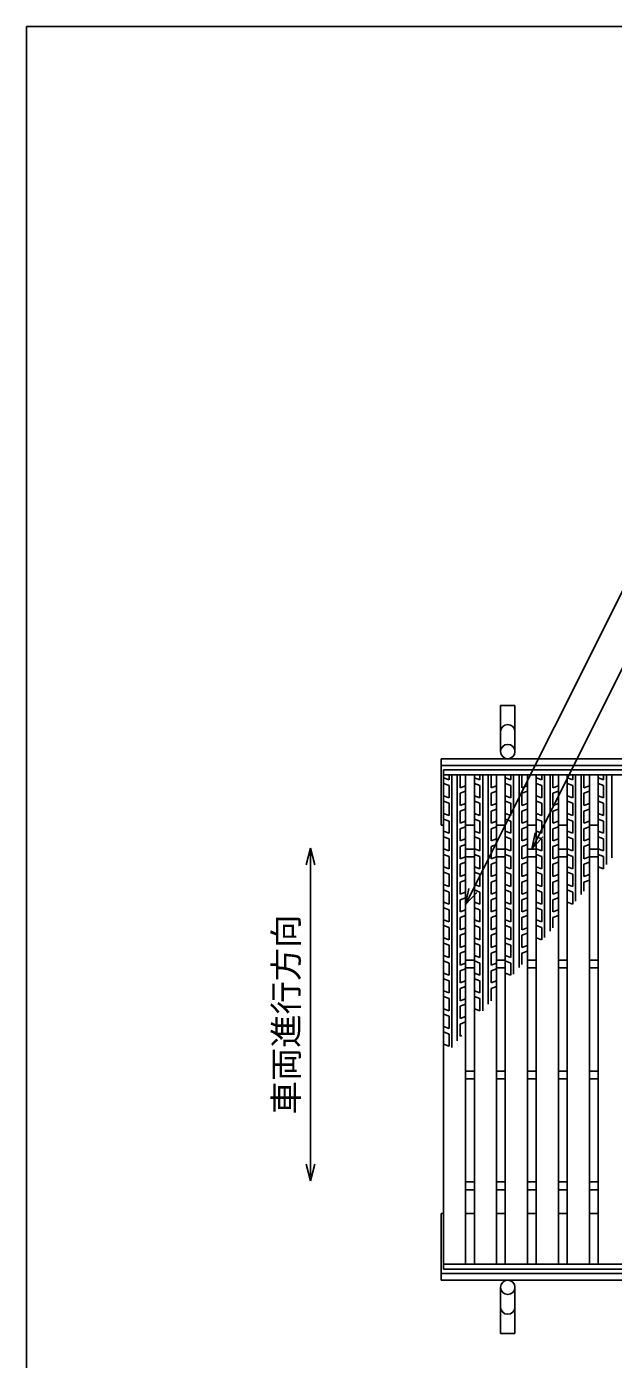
# Model space of a CAD drawing. Units: millimetres, scale not verified. Extents: x -1820 to 1736, y -1282 to 1048.
# Drawn here: x -1724 to -1195, y -153 to 1048 of the extents above; entities that cross this region are included whole.
import ezdxf
from ezdxf.enums import TextEntityAlignment as Align

# ---------------------------------------------------------------- set-up
doc = ezdxf.new("R2010")
doc.units = ezdxf.units.MM
doc.header["$LTSCALE"] = 10
for name, color, linetype, lineweight in [('0_2', 150, 'Continuous', 25), ('16', 3, 'Continuous', 25), ('19', 6, 'Continuous', 25), ('22', 2, 'Continuous', 25)]:
    doc.layers.add(name, color=color, linetype=linetype, lineweight=lineweight)
doc.styles.add('ベクトル', font='')
doc.styles.get('ベクトル').set_extended_font_data('ベクトル')

msp = doc.modelspace()

# ---------------------------------------------------------------- linework, layer by layer
at = {"layer": '0_2'}
for p, q in [((-1724, -1151.5), (-1724, 1048.5)), ((-1724, 1048.5), (1736, 1048.5))]:
    msp.add_line(p, q, dxfattribs=at)
at = {"layer": '16'}
for p, q in [((-1348, 378.5), (-352, 378.5)), ((-1348, 374), (-1348, 378.5)), ((-1348, 374), (-352, 374)), ((-1348, -67), (-1348, 374)), ((-1348, 374), (-1328, 374)), ((-1343, 374), (-1343, 369.37)), ((-1340.5, 374), (-1340.5, 128.29)), ((-1335.5, 134.2), (-1335.5, 374)), ((-1333, 362.37), (-1333, 374)), ((-1328, -67), (-1328, 374)), ((-1320.1, -67), (-1320.1, 374)), ((-1320.1, 374), (-1300.1, 374)), ((-1315.1, 374), (-1315.1, 369.37)), ((-1312.6, 374), (-1312.6, 161.28)), ((-1307.6, 167.19), (-1307.6, 374)), ((-1305.1, 362.37), (-1305.1, 374)), ((-1300.1, -67), (-1300.1, 374)), ((-1292.2, -67), (-1292.2, 374)), ((-1292.2, 374), (-1272.2, 374)), ((-1287.2, 374), (-1287.2, 369.37)), ((-1284.7, 374), (-1284.7, 194.27)), ((-1279.7, 200.18), (-1279.7, 374)), ((-1277.2, 362.37), (-1277.2, 374)), ((-1272.2, -67), (-1272.2, 374)), ((-1264.3, -67), (-1264.3, 374)), ((-1264.3, 374), (-1244.3, 374)), ((-1259.3, 374), (-1259.3, 369.37)), ((-1256.8, 374), (-1256.8, 227.26)), ((-1251.8, 233.17), (-1251.8, 374)), ((-1249.3, 362.37), (-1249.3, 374)), ((-1244.3, -67), (-1244.3, 374)), ((-1236.4, -67), (-1236.4, 374)), ((-1236.4, 374), (-1216.4, 374)), ((-1231.4, 374), (-1231.4, 369.37)), ((-1228.9, 374), (-1228.9, 260.25)), ((-1223.9, 266.16), (-1223.9, 374)), ((-1221.4, 362.37), (-1221.4, 374)), ((-1216.4, -67), (-1216.4, 374)), ((-1208.5, -67), (-1208.5, 374)), ((-1208.5, 374), (-1188.5, 374)), ((-1203.5, 374), (-1203.5, 369.37)), ((-1201, 374), (-1201, 293.24)), ((-1196, 299.15), (-1196, 374)), ((-1348, 371.19), (-1343, 369.37)), ((-1348, 366.19), (-1343, 364.37)), ((-1343, 364.37), (-1343, 353.37)), ((-1333, 362.37), (-1328, 364.19)), ((-1320.1, 371.19), (-1315.1, 369.37)), ((-1320.1, 366.19), (-1315.1, 364.37)), ((-1315.1, 364.37), (-1315.1, 353.37)), ((-1305.1, 362.37), (-1300.1, 364.19)), ((-1292.2, 371.19), (-1287.2, 369.37)), ((-1292.2, 366.19), (-1287.2, 364.37)), ((-1287.2, 364.37), (-1287.2, 353.37)), ((-1277.2, 362.37), (-1272.2, 364.19)), ((-1264.3, 371.19), (-1259.3, 369.37)), ((-1264.3, 366.19), (-1259.3, 364.37)), ((-1259.3, 364.37), (-1259.3, 353.37)), ((-1249.3, 362.37), (-1244.3, 364.19)), ((-1236.4, 371.19), (-1231.4, 369.37)), ((-1236.4, 366.19), (-1231.4, 364.37)), ((-1231.4, 364.37), (-1231.4, 353.37)), ((-1221.4, 362.37), (-1216.4, 364.19)), ((-1208.5, 371.19), (-1203.5, 369.37)), ((-1208.5, 366.19), (-1203.5, 364.37)), ((-1203.5, 364.37), (-1203.5, 353.37)), ((-1348, 355.19), (-1343, 353.37)), ((-1348, 350.19), (-1343, 348.37)), ((-1328, 359.19), (-1333, 357.37)), ((-1333, 346.37), (-1333, 357.37)), ((-1320.1, 355.19), (-1315.1, 353.37)), ((-1320.1, 350.19), (-1315.1, 348.37)), ((-1300.1, 359.19), (-1305.1, 357.37)), ((-1305.1, 346.37), (-1305.1, 357.37)), ((-1292.2, 355.19), (-1287.2, 353.37)), ((-1292.2, 350.19), (-1287.2, 348.37)), ((-1272.2, 359.19), (-1277.2, 357.37)), ((-1277.2, 346.37), (-1277.2, 357.37)), ((-1264.3, 355.19), (-1259.3, 353.37)), ((-1264.3, 350.19), (-1259.3, 348.37)), ((-1244.3, 359.19), (-1249.3, 357.37)), ((-1249.3, 346.37), (-1249.3, 357.37)), ((-1236.4, 355.19), (-1231.4, 353.37)), ((-1236.4, 350.19), (-1231.4, 348.37)), ((-1216.4, 359.19), (-1221.4, 357.37)), ((-1221.4, 346.37), (-1221.4, 357.37)), ((-1208.5, 355.19), (-1203.5, 353.37)), ((-1208.5, 350.19), (-1203.5, 348.37)), ((-1348, 339.19), (-1343, 337.37)), ((-1343, 348.37), (-1343, 337.37)), ((-1333, 346.37), (-1328, 348.19)), ((-1328, 343.19), (-1333, 341.37)), ((-1333, 330.37), (-1333, 341.37)), ((-1320.1, 339.19), (-1315.1, 337.37)), ((-1315.1, 348.37), (-1315.1, 337.37)), ((-1305.1, 346.37), (-1300.1, 348.19)), ((-1300.1, 343.19), (-1305.1, 341.37)), ((-1305.1, 330.37), (-1305.1, 341.37)), ((-1292.2, 339.19), (-1287.2, 337.37)), ((-1287.2, 348.37), (-1287.2, 337.37)), ((-1277.2, 346.37), (-1272.2, 348.19)), ((-1272.2, 343.19), (-1277.2, 341.37)), ((-1277.2, 330.37), (-1277.2, 341.37)), ((-1264.3, 339.19), (-1259.3, 337.37)), ((-1259.3, 348.37), (-1259.3, 337.37)), ((-1249.3, 346.37), (-1244.3, 348.19)), ((-1244.3, 343.19), (-1249.3, 341.37)), ((-1249.3, 330.37), (-1249.3, 341.37)), ((-1236.4, 339.19), (-1231.4, 337.37)), ((-1231.4, 348.37), (-1231.4, 337.37)), ((-1221.4, 346.37), (-1216.4, 348.19)), ((-1216.4, 343.19), (-1221.4, 341.37)), ((-1221.4, 330.37), (-1221.4, 341.37)), ((-1208.5, 339.19), (-1203.5, 337.37)), ((-1203.5, 348.37), (-1203.5, 337.37)), ((-1348, 334.19), (-1343, 332.37)), ((-1343, 332.37), (-1343, 321.37)), ((-1333, 330.37), (-1328, 332.19)), ((-1328, 327.19), (-1333, 325.37)), ((-1333, 314.37), (-1333, 325.37)), ((-1320.1, 334.19), (-1315.1, 332.37)), ((-1315.1, 332.37), (-1315.1, 321.37)), ((-1305.1, 330.37), (-1300.1, 332.19)), ((-1300.1, 327.19), (-1305.1, 325.37)), ((-1305.1, 314.37), (-1305.1, 325.37)), ((-1292.2, 334.19), (-1287.2, 332.37)), ((-1287.2, 332.37), (-1287.2, 321.37)), ((-1277.2, 330.37), (-1272.2, 332.19)), ((-1272.2, 327.19), (-1277.2, 325.37)), ((-1277.2, 314.37), (-1277.2, 325.37)), ((-1264.3, 334.19), (-1259.3, 332.37)), ((-1259.3, 332.37), (-1259.3, 321.37)), ((-1249.3, 330.37), (-1244.3, 332.19)), ((-1244.3, 327.19), (-1249.3, 325.37)), ((-1249.3, 314.37), (-1249.3, 325.37)), ((-1236.4, 334.19), (-1231.4, 332.37)), ((-1231.4, 332.37), (-1231.4, 321.37)), ((-1221.4, 330.37), (-1216.4, 332.19)), ((-1216.4, 327.19), (-1221.4, 325.37)), ((-1221.4, 314.37), (-1221.4, 325.37)), ((-1208.5, 334.19), (-1203.5, 332.37)), ((-1203.5, 332.37), (-1203.5, 321.37)), ((-1348, 323.19), (-1343, 321.37)), ((-1348, 318.19), (-1343, 316.37)), ((-1343, 316.37), (-1343, 305.37)), ((-1333, 314.37), (-1328, 316.19)), ((-1320.1, 323.19), (-1315.1, 321.37)), ((-1320.1, 318.19), (-1315.1, 316.37)), ((-1315.1, 316.37), (-1315.1, 305.37)), ((-1305.1, 314.37), (-1300.1, 316.19)), ((-1292.2, 323.19), (-1287.2, 321.37)), ((-1292.2, 318.19), (-1287.2, 316.37)), ((-1287.2, 316.37), (-1287.2, 305.37)), ((-1277.2, 314.37), (-1272.2, 316.19)), ((-1264.3, 323.19), (-1259.3, 321.37)), ((-1264.3, 318.19), (-1259.3, 316.37)), ((-1259.3, 316.37), (-1259.3, 305.37)), ((-1249.3, 314.37), (-1244.3, 316.19)), ((-1236.4, 323.19), (-1231.4, 321.37)), ((-1236.4, 318.19), (-1231.4, 316.37)), ((-1231.4, 316.37), (-1231.4, 305.37)), ((-1221.4, 314.37), (-1216.4, 316.19)), ((-1208.5, 323.19), (-1203.5, 321.37)), ((-1208.5, 318.19), (-1203.5, 316.37)), ((-1203.5, 316.37), (-1203.5, 305.37)), ((-1348, 307.19), (-1343, 305.37)), ((-1348, 302.19), (-1343, 300.37)), ((-1343, 300.37), (-1343, 289.37)), ((-1328, 311.19), (-1333, 309.37)), ((-1333, 298.37), (-1333, 309.37)), ((-1328, 307), (-1320.1, 307)), ((-1320.1, 307.19), (-1315.1, 305.37)), ((-1320.1, 302.19), (-1315.1, 300.37)), ((-1315.1, 300.37), (-1315.1, 289.37)), ((-1300.1, 311.19), (-1305.1, 309.37)), ((-1305.1, 298.37), (-1305.1, 309.37)), ((-1300.1, 307), (-1292.2, 307)), ((-1292.2, 307.19), (-1287.2, 305.37)), ((-1292.2, 302.19), (-1287.2, 300.37)), ((-1287.2, 300.37), (-1287.2, 289.37)), ((-1272.2, 311.19), (-1277.2, 309.37)), ((-1277.2, 298.37), (-1277.2, 309.37)), ((-1272.2, 307), (-1264.3, 307)), ((-1264.3, 307.19), (-1259.3, 305.37)), ((-1264.3, 302.19), (-1259.3, 300.37)), ((-1259.3, 300.37), (-1259.3, 289.37)), ((-1244.3, 311.19), (-1249.3, 309.37)), ((-1249.3, 298.37), (-1249.3, 309.37)), ((-1244.3, 307), (-1236.4, 307)), ((-1236.4, 307.19), (-1231.4, 305.37)), ((-1236.4, 302.19), (-1231.4, 300.37)), ((-1231.4, 300.37), (-1231.4, 289.37)), ((-1216.4, 311.19), (-1221.4, 309.37)), ((-1221.4, 298.37), (-1221.4, 309.37)), ((-1216.4, 307), (-1208.5, 307)), ((-1208.5, 307.19), (-1203.5, 305.37)), ((-1208.5, 302.19), (-1203.5, 300.37)), ((-1203.5, 300.37), (-1203.5, 289.37)), ((-1348, 291.19), (-1343, 289.37)), ((-1333, 298.37), (-1328, 300.19)), ((-1328, 295.19), (-1333, 293.37)), ((-1333, 282.37), (-1333, 293.37)), ((-1328, 300), (-1320.1, 300)), ((-1320.1, 291.19), (-1315.1, 289.37)), ((-1305.1, 298.37), (-1300.1, 300.19)), ((-1300.1, 295.19), (-1305.1, 293.37)), ((-1305.1, 282.37), (-1305.1, 293.37)), ((-1300.1, 300), (-1292.2, 300)), ((-1292.2, 291.19), (-1287.2, 289.37)), ((-1277.2, 298.37), (-1272.2, 300.19)), ((-1272.2, 295.19), (-1277.2, 293.37)), ((-1277.2, 282.37), (-1277.2, 293.37)), ((-1272.2, 300), (-1264.3, 300)), ((-1264.3, 291.19), (-1259.3, 289.37)), ((-1249.3, 298.37), (-1244.3, 300.19)), ((-1244.3, 295.19), (-1249.3, 293.37)), ((-1249.3, 282.37), (-1249.3, 293.37)), ((-1244.3, 300), (-1236.4, 300)), ((-1236.4, 291.19), (-1231.4, 289.37)), ((-1221.4, 298.37), (-1216.4, 300.19)), ((-1216.4, 295.19), (-1221.4, 293.37)), ((-1221.4, 282.37), (-1221.4, 293.37)), ((-1216.4, 300), (-1208.5, 300)), ((-1208.5, 291.19), (-1203.5, 289.37)), ((-1348, 286.19), (-1343, 284.37)), ((-1343, 284.37), (-1343, 273.37)), ((-1333, 282.37), (-1328, 284.19)), ((-1328, 279.19), (-1333, 277.37)), ((-1333, 266.37), (-1333, 277.37)), ((-1320.1, 286.19), (-1315.1, 284.37)), ((-1315.1, 284.37), (-1315.1, 273.37)), ((-1305.1, 282.37), (-1300.1, 284.19)), ((-1300.1, 279.19), (-1305.1, 277.37)), ((-1305.1, 266.37), (-1305.1, 277.37)), ((-1292.2, 286.19), (-1287.2, 284.37)), ((-1287.2, 284.37), (-1287.2, 273.37)), ((-1277.2, 282.37), (-1272.2, 284.19)), ((-1272.2, 279.19), (-1277.2, 277.37)), ((-1277.2, 266.37), (-1277.2, 277.37)), ((-1264.3, 286.19), (-1259.3, 284.37)), ((-1259.3, 284.37), (-1259.3, 273.37)), ((-1249.3, 282.37), (-1244.3, 284.19)), ((-1244.3, 279.19), (-1249.3, 277.37)), ((-1249.3, 266.37), (-1249.3, 277.37)), ((-1236.4, 286.19), (-1231.4, 284.37)), ((-1231.4, 284.37), (-1231.4, 273.37)), ((-1221.4, 282.37), (-1216.4, 284.19)), ((-1216.4, 279.19), (-1221.4, 277.37)), ((-1221.4, 269.12), (-1221.4, 277.37)), ((-1348, 275.19), (-1343, 273.37)), ((-1348, 270.19), (-1343, 268.37)), ((-1343, 268.37), (-1343, 257.37)), ((-1333, 266.37), (-1328, 268.19)), ((-1320.1, 275.19), (-1315.1, 273.37)), ((-1320.1, 270.19), (-1315.1, 268.37)), ((-1315.1, 268.37), (-1315.1, 257.37)), ((-1305.1, 266.37), (-1300.1, 268.19)), ((-1292.2, 275.19), (-1287.2, 273.37)), ((-1292.2, 270.19), (-1287.2, 268.37)), ((-1287.2, 268.37), (-1287.2, 257.37)), ((-1277.2, 266.37), (-1272.2, 268.19)), ((-1264.3, 275.19), (-1259.3, 273.37)), ((-1264.3, 270.19), (-1259.3, 268.37)), ((-1259.3, 268.37), (-1259.3, 257.37)), ((-1249.3, 266.37), (-1244.3, 268.19)), ((-1236.4, 275.19), (-1231.4, 273.37)), ((-1236.4, 270.19), (-1231.4, 268.37)), ((-1231.4, 268.37), (-1231.4, 257.37)), ((-1348, 259.19), (-1343, 257.37)), ((-1348, 254.19), (-1343, 252.37)), ((-1343, 252.37), (-1343, 241.37)), ((-1328, 263.19), (-1333, 261.37)), ((-1333, 250.37), (-1333, 261.37)), ((-1320.1, 259.19), (-1315.1, 257.37)), ((-1320.1, 254.19), (-1315.1, 252.37)), ((-1315.1, 252.37), (-1315.1, 241.37)), ((-1300.1, 263.19), (-1305.1, 261.37)), ((-1305.1, 250.37), (-1305.1, 261.37)), ((-1292.2, 259.19), (-1287.2, 257.37)), ((-1292.2, 254.19), (-1287.2, 252.37)), ((-1287.2, 252.37), (-1287.2, 241.37)), ((-1272.2, 263.19), (-1277.2, 261.37)), ((-1277.2, 250.37), (-1277.2, 261.37)), ((-1264.3, 259.19), (-1259.3, 257.37)), ((-1264.3, 254.19), (-1259.3, 252.37)), ((-1259.3, 252.37), (-1259.3, 241.37)), ((-1244.3, 263.19), (-1249.3, 261.37)), ((-1249.3, 250.37), (-1249.3, 261.37)), ((-1236.4, 259.19), (-1231.4, 257.37)), ((-1348, 243.19), (-1343, 241.37)), ((-1333, 250.37), (-1328, 252.19)), ((-1328, 247.19), (-1333, 245.37)), ((-1333, 234.37), (-1333, 245.37)), ((-1320.1, 243.19), (-1315.1, 241.37)), ((-1305.1, 250.37), (-1300.1, 252.19)), ((-1300.1, 247.19), (-1305.1, 245.37)), ((-1305.1, 234.37), (-1305.1, 245.37)), ((-1292.2, 243.19), (-1287.2, 241.37)), ((-1277.2, 250.37), (-1272.2, 252.19)), ((-1272.2, 247.19), (-1277.2, 245.37)), ((-1277.2, 234.37), (-1277.2, 245.37)), ((-1264.3, 243.19), (-1259.3, 241.37)), ((-1249.3, 250.37), (-1244.3, 252.19)), ((-1244.3, 247.19), (-1249.3, 245.37)), ((-1249.3, 236.13), (-1249.3, 245.37)), ((-1348, 238.19), (-1343, 236.37)), ((-1343, 236.37), (-1343, 225.37)), ((-1333, 234.37), (-1328, 236.19)), ((-1328, 231.19), (-1333, 229.37)), ((-1333, 218.37), (-1333, 229.37)), ((-1320.1, 238.19), (-1315.1, 236.37)), ((-1315.1, 236.37), (-1315.1, 225.37)), ((-1305.1, 234.37), (-1300.1, 236.19)), ((-1300.1, 231.19), (-1305.1, 229.37)), ((-1305.1, 218.37), (-1305.1, 229.37)), ((-1292.2, 238.19), (-1287.2, 236.37)), ((-1287.2, 236.37), (-1287.2, 225.37)), ((-1277.2, 234.37), (-1272.2, 236.19)), ((-1272.2, 231.19), (-1277.2, 229.37)), ((-1277.2, 218.37), (-1277.2, 229.37)), ((-1264.3, 238.19), (-1259.3, 236.37)), ((-1259.3, 236.37), (-1259.3, 225.37)), ((-1348, 227.19), (-1343, 225.37)), ((-1348, 222.19), (-1343, 220.37)), ((-1343, 220.37), (-1343, 209.37)), ((-1333, 218.37), (-1328, 220.19)), ((-1320.1, 227.19), (-1315.1, 225.37)), ((-1320.1, 222.19), (-1315.1, 220.37)), ((-1315.1, 220.37), (-1315.1, 209.37)), ((-1305.1, 218.37), (-1300.1, 220.19)), ((-1292.2, 227.19), (-1287.2, 225.37)), ((-1292.2, 222.19), (-1287.2, 220.37)), ((-1287.2, 220.37), (-1287.2, 209.37)), ((-1277.2, 218.37), (-1272.2, 220.19)), ((-1264.3, 227.19), (-1259.3, 225.37)), ((-1348, 211.19), (-1343, 209.37)), ((-1348, 206.19), (-1343, 204.37)), ((-1343, 204.37), (-1343, 193.37)), ((-1328, 215.19), (-1333, 213.37)), ((-1333, 202.37), (-1333, 213.37)), ((-1328, 207), (-1320.1, 207)), ((-1320.1, 211.19), (-1315.1, 209.37)), ((-1320.1, 206.19), (-1315.1, 204.37)), ((-1315.1, 204.37), (-1315.1, 193.37)), ((-1300.1, 215.19), (-1305.1, 213.37)), ((-1305.1, 202.37), (-1305.1, 213.37)), ((-1300.1, 207), (-1292.2, 207)), ((-1292.2, 211.19), (-1287.2, 209.37)), ((-1292.2, 206.19), (-1287.2, 204.37)), ((-1287.2, 204.37), (-1287.2, 193.37)), ((-1272.2, 215.19), (-1277.2, 213.37)), ((-1277.2, 203.14), (-1277.2, 213.37)), ((-1272.2, 207), (-1264.3, 207)), ((-1244.3, 207), (-1236.4, 207)), ((-1216.4, 207), (-1208.5, 207)), ((-1348, 195.19), (-1343, 193.37)), ((-1333, 202.37), (-1328, 204.19)), ((-1328, 199.19), (-1333, 197.37)), ((-1333, 186.37), (-1333, 197.37)), ((-1328, 200), (-1320.1, 200)), ((-1320.1, 195.19), (-1315.1, 193.37)), ((-1305.1, 202.37), (-1300.1, 204.19)), ((-1300.1, 199.19), (-1305.1, 197.37)), ((-1305.1, 186.37), (-1305.1, 197.37)), ((-1300.1, 200), (-1292.2, 200)), ((-1292.2, 195.19), (-1287.2, 193.37)), ((-1272.2, 200), (-1264.3, 200)), ((-1244.3, 200), (-1236.4, 200)), ((-1216.4, 200), (-1208.5, 200)), ((-1348, 190.19), (-1343, 188.37)), ((-1343, 188.37), (-1343, 177.37)), ((-1333, 186.37), (-1328, 188.19)), ((-1328, 183.19), (-1333, 181.37)), ((-1333, 170.37), (-1333, 181.37)), ((-1320.1, 190.19), (-1315.1, 188.37)), ((-1315.1, 188.37), (-1315.1, 177.37)), ((-1305.1, 186.37), (-1300.1, 188.19)), ((-1300.1, 183.19), (-1305.1, 181.37)), ((-1305.1, 170.37), (-1305.1, 181.37)), ((-1348, 179.19), (-1343, 177.37)), ((-1348, 174.19), (-1343, 172.37)), ((-1343, 172.37), (-1343, 161.37)), ((-1333, 170.37), (-1328, 172.19)), ((-1320.1, 179.19), (-1315.1, 177.37)), ((-1320.1, 174.19), (-1315.1, 172.37)), ((-1315.1, 172.37), (-1315.1, 161.37)), ((-1305.1, 170.37), (-1304.83, 170.47)), ((-1348, 163.19), (-1343, 161.37)), ((-1348, 158.19), (-1343, 156.37)), ((-1343, 156.37), (-1343, 145.37)), ((-1328, 167.19), (-1333, 165.37)), ((-1333, 154.37), (-1333, 165.37)), ((-1333, 154.37), (-1328, 156.19)), ((-1320.1, 163.19), (-1315.1, 161.37)), ((-1348, 147.19), (-1343, 145.37)), ((-1328, 151.19), (-1333, 149.37)), ((-1333, 138.37), (-1333, 149.37)), ((-1348, 142.19), (-1343, 140.37)), ((-1343, 140.37), (-1343, 129.37)), ((-1333, 138.37), (-1331.52, 138.91)), ((-1348, 131.19), (-1343, 129.37)), ((-1328, 107), (-1320.1, 107)), ((-1328, 100), (-1320.1, 100)), ((-1300.1, 107), (-1292.2, 107)), ((-1300.1, 100), (-1292.2, 100)), ((-1272.2, 107), (-1264.3, 107)), ((-1272.2, 100), (-1264.3, 100)), ((-1244.3, 107), (-1236.4, 107)), ((-1244.3, 100), (-1236.4, 100)), ((-1216.4, 107), (-1208.5, 107)), ((-1216.4, 100), (-1208.5, 100)), ((-1328, 7), (-1320.1, 7)), ((-1328, 0), (-1320.1, 0)), ((-1300.1, 7), (-1292.2, 7)), ((-1300.1, 0), (-1292.2, 0)), ((-1272.2, 7), (-1264.3, 7)), ((-1272.2, 0), (-1264.3, 0)), ((-1244.3, 7), (-1236.4, 7)), ((-1244.3, 0), (-1236.4, 0)), ((-1216.4, 7), (-1208.5, 7)), ((-1216.4, 0), (-1208.5, 0)), ((-1348, -67), (-352, -67)), ((-1348, -71.5), (-1348, -67)), ((-1348, -67), (-1328, -67)), ((-1348, -71.5), (-352, -71.5)), ((-1320.1, -67), (-1300.1, -67)), ((-1292.2, -67), (-1272.2, -67)), ((-1264.3, -67), (-1244.3, -67)), ((-1236.4, -67), (-1216.4, -67)), ((-1208.5, -67), (-1188.5, -67))]:
    msp.add_line(p, q, dxfattribs=at)
at = {"layer": '19'}
for p, q in [((-1296.5, 395), (-1296.5, 436.62)), ((-1296.5, 436.62), (-1283.5, 436.62)), ((-1283.5, 436.62), (-1283.5, 395)), ((-1350, 388.5), (-350, 388.5)), ((-1350, 328.5), (-1350, 388.5)), ((-1350, 382.5), (-350, 382.5)), ((-1350, 328.5), (-1348, 328.5)), ((-1328, 328.5), (-1320.1, 328.5)), ((-1300.1, 328.5), (-1292.2, 328.5)), ((-1272.2, 328.5), (-1264.3, 328.5)), ((-1244.3, 328.5), (-1236.4, 328.5)), ((-1216.4, 328.5), (-1208.5, 328.5)), ((-1350, -81.5), (-1350, -21.5)), ((-1350, -21.5), (-1348, -21.5)), ((-1328, -21.5), (-1320.1, -21.5)), ((-1300.1, -21.5), (-1292.2, -21.5)), ((-1272.2, -21.5), (-1264.3, -21.5)), ((-1244.3, -21.5), (-1236.4, -21.5)), ((-1216.4, -21.5), (-1208.5, -21.5)), ((-1350, -75.5), (-350, -75.5)), ((-1350, -81.5), (-350, -81.5)), ((-1296.5, -88), (-1296.5, -129.62)), ((-1283.5, -129.62), (-1283.5, -88)), ((-1296.5, -129.62), (-1283.5, -129.62))]:
    msp.add_line(p, q, dxfattribs=at)
for centre in [(-1290, 395), (-1290, -88)]:
    msp.add_circle(centre, 6.5, dxfattribs=at)
for centre, start, end in [((-1290, 412.84), 0, 180), ((-1290, -105.84), 180, 0)]:
    msp.add_arc(centre, 6.5, start, end, dxfattribs=at)
at = {"layer": '22', "color": 4}
for p, q in [((-1328, 257), (-1122.75, 667.5)), ((-1268.25, 307), (-1110.5, 622.5)), ((-1268.25, 307), (-1265.25, 321.6)), ((-1268.25, 307), (-1258.25, 318)), ((-1468, 308), (-1472, 293)), ((-1464, 293), (-1468, 308)), ((-1468, 308), (-1468, 8)), ((-1328, 257), (-1325, 271.6)), ((-1328, 257), (-1318, 268)), ((-1468, 8), (-1472, 23)), ((-1464, 23), (-1468, 8))]:
    msp.add_line(p, q, dxfattribs=at)

# ---------------------------------------------------------------- texts
at = {"layer": '22', "style": 'ベクトル'}
msp.add_text('車両進行方向', height=21.99, rotation=90, dxfattribs=at).set_placement((-1490, 68), align=Align.MIDDLE_LEFT)

doc.saveas('drawing.dxf')
